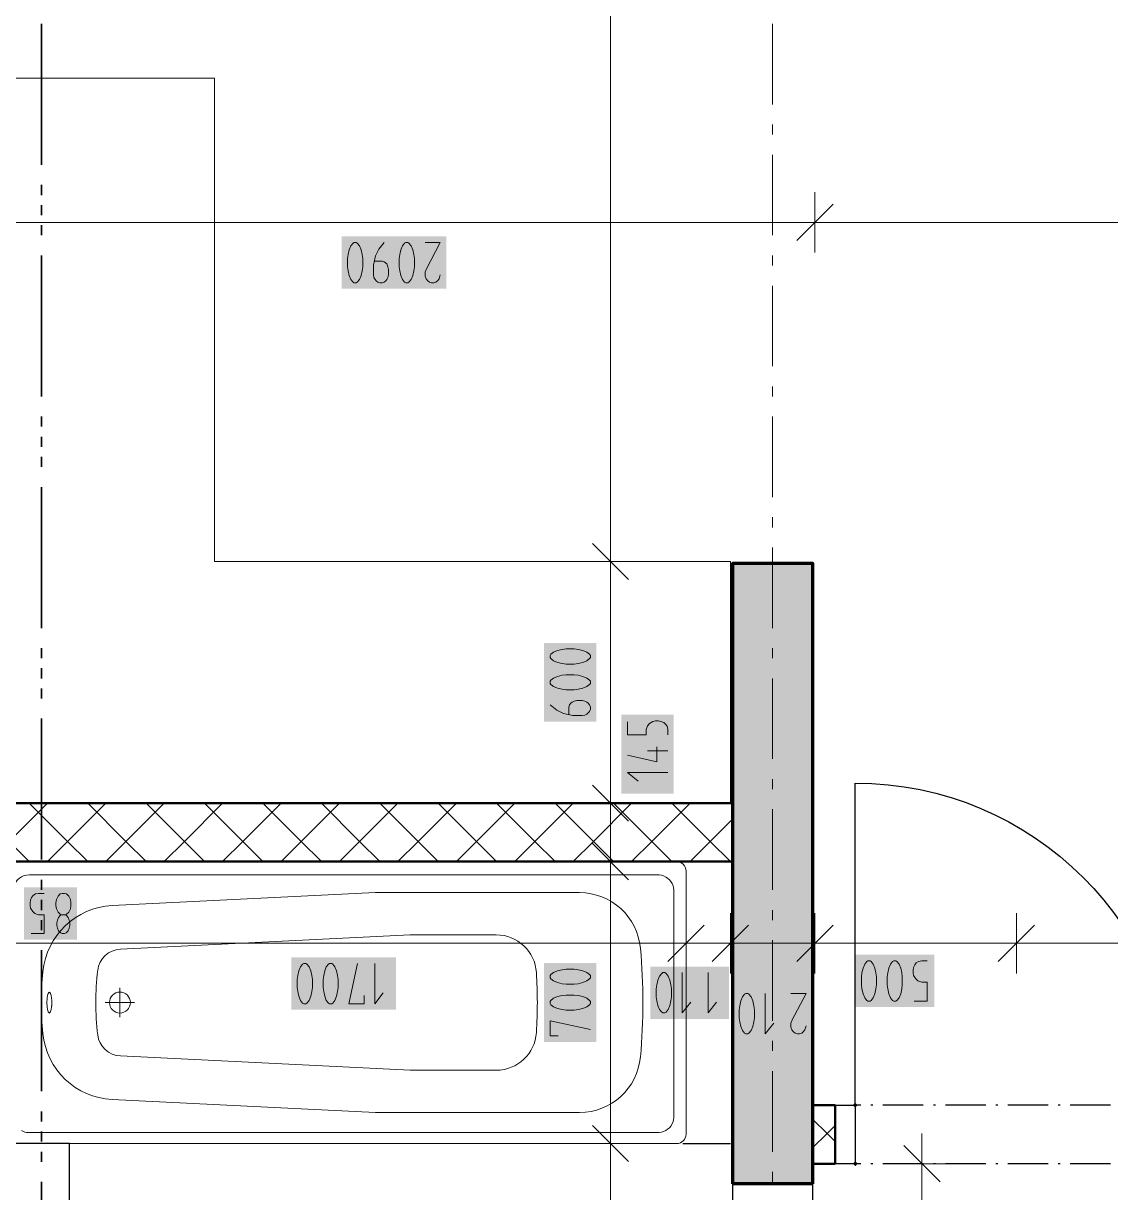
# Model space of a CAD drawing. Header units: millimetres. Extents: x 0 to 594, y 0 to 420.
# Drawn here: x 448.8 to 473.51, y 261.76 to 288.34 of the extents above; entities that cross this region are included whole.
import ezdxf

# ---------------------------------------------------------------- set-up
doc = ezdxf.new("R2010")
doc.units = ezdxf.units.MM
doc.header["$LTSCALE"] = 8
for name, color, linetype in [('PDF_Dvere', 7, 'Continuous'), ('PDF_Instalacni prizdivka do 1m', 7, 'Continuous'), ('PDF_Koty delkove', 7, 'Continuous'), ('PDF_Kuchyne', 7, 'Continuous'), ('PDF_Osy hlavni', 7, 'Continuous'), ('PDF_Pozarni useky', 7, 'Continuous'), ('PDF_Pricky zdene', 7, 'Continuous'), ('PDF_Sanita', 7, 'Continuous'), ('PDF_Steny obvodove nosne', 7, 'Continuous')]:
    doc.layers.add(name, color=color, linetype=linetype)

msp = doc.modelspace()

# ---------------------------------------------------------------- linework, layer by layer
at = {"layer": 'PDF_Dvere', "lineweight": 25}
msp.add_lwpolyline([(467.835, 263.743), (467.708, 263.743), (467.708, 271.07, -0.414213), (475.035, 263.743)], format="xyb", dxfattribs=at)
for points in [[(467.708, 262.415), (467.25, 262.415), (467.25, 263.743), (467.708, 263.743)], [(466.747, 261.499), (466.747, 261.957), (464.915, 261.957), (464.915, 261.499)]]:
    msp.add_lwpolyline(points, close=True, dxfattribs=at)
for points in [[(468.11, 263.743), (468.064, 263.743)], [(469.255, 263.743), (468.339, 263.743)], [(469.53, 263.743), (469.484, 263.743)], [(470.674, 263.743), (469.759, 263.743)], [(470.949, 263.743), (470.903, 263.743)], [(472.094, 263.743), (471.178, 263.743)], [(472.369, 263.743), (472.323, 263.743)], [(473.514, 263.743), (472.598, 263.743)], [(467.835, 262.415), (467.708, 262.415)], [(468.11, 262.415), (468.064, 262.415)], [(469.255, 262.415), (468.339, 262.415)], [(469.53, 262.415), (469.484, 262.415)], [(470.674, 262.415), (469.759, 262.415)], [(470.949, 262.415), (470.903, 262.415)], [(472.094, 262.415), (471.178, 262.415)], [(472.369, 262.415), (472.323, 262.415)], [(473.514, 262.415), (472.598, 262.415)]]:
    msp.add_lwpolyline(points, dxfattribs=at)
at = {"layer": 'PDF_Dvere', "lineweight": 25, "transparency": 33554559}
for points in [[(467.765, 263.743), (467.708, 263.686), (467.708, 263.801), (467.651, 263.743)], [(467.765, 262.415), (467.708, 262.358), (467.708, 262.473), (467.651, 262.415)]]:
    msp.add_solid(points, dxfattribs=at)
at = {"layer": 'PDF_Instalacni prizdivka do 1m', "lineweight": 25}
msp.add_lwpolyline([(448.292, 262.873), (448.292, 246.159), (449.849, 246.159), (449.849, 262.873)], close=True, dxfattribs=at)
msp.add_lwpolyline([(463.789, 262.873), (464.87, 262.873)], dxfattribs=at)
at = {"layer": 'PDF_Koty delkove', "lineweight": 18}
for points in [[(462.145, 236.313), (462.145, 237.158), (462.145, 238.786), (462.145, 240.16), (462.145, 244.34), (462.145, 246.159), (462.145, 262.873), (462.145, 269.284), (462.145, 270.612), (462.145, 276.108), (462.145, 313.476)], [(466.793, 284.506), (466.793, 283.819), (466.793, 283.132)], [(467.205, 284.231), (466.381, 283.407)], [(484.744, 283.819), (474.645, 283.819), (466.793, 283.819), (447.651, 283.819), (445.178, 283.819), (426.632, 283.819), (409.093, 283.819)], [(456.207, 282.613), (456.243, 282.521), (456.292, 282.46), (456.317, 282.445), (456.365, 282.445), (456.39, 282.46), (456.438, 282.521), (456.475, 282.613), (456.5, 282.72), (456.513, 282.811), (456.513, 282.994), (456.5, 283.086), (456.475, 283.193), (456.438, 283.284), (456.39, 283.346), (456.365, 283.361), (456.317, 283.361), (456.292, 283.346), (456.243, 283.284), (456.207, 283.193), (456.182, 283.086), (456.17, 282.994)], [(457.001, 283.361), (456.879, 283.208), (456.805, 283.055), (456.757, 282.842), (456.757, 282.628), (456.769, 282.567), (456.794, 282.521), (456.818, 282.491), (456.855, 282.46), (456.904, 282.445), (456.952, 282.445), (457.001, 282.46), (457.038, 282.491), (457.062, 282.521), (457.087, 282.567), (457.1, 282.628), (457.1, 282.75), (457.087, 282.811), (457.062, 282.872), (457.001, 282.918), (456.952, 282.934), (456.781, 282.934)], [(457.931, 283.361), (458.274, 283.361), (457.955, 282.75), (457.931, 282.689), (457.931, 282.597), (457.955, 282.537), (457.992, 282.491), (458.029, 282.46), (458.078, 282.445), (458.126, 282.445), (458.176, 282.46), (458.212, 282.491)], [(456.17, 282.994), (456.17, 282.811), (456.182, 282.72), (456.207, 282.613)], [(458.212, 282.491), (458.249, 282.537), (458.274, 282.628)], [(462.557, 275.696), (461.733, 276.52)], [(462.832, 276.108), (462.145, 276.108), (461.458, 276.108)], [(461.32, 274.119), (461.136, 274.119), (461.046, 274.106), (460.939, 274.082), (460.847, 274.045), (460.786, 273.997), (460.771, 273.972), (460.771, 273.923)], [(460.771, 273.923), (460.786, 273.899), (460.847, 273.85), (460.939, 273.813), (461.046, 273.788), (461.136, 273.776), (461.32, 273.776), (461.411, 273.788), (461.518, 273.813), (461.61, 273.85), (461.671, 273.899), (461.687, 273.923), (461.687, 273.972), (461.671, 273.997), (461.61, 274.045), (461.518, 274.082), (461.411, 274.106), (461.32, 274.119)], [(461.244, 272.884), (461.275, 272.908), (461.32, 272.932), (461.381, 272.944), (461.503, 272.944), (461.564, 272.932), (461.61, 272.908), (461.64, 272.884), (461.671, 272.847), (461.687, 272.798), (461.687, 272.749), (461.671, 272.7), (461.64, 272.663), (461.61, 272.639), (461.564, 272.614), (461.503, 272.602), (461.289, 272.602), (461.076, 272.651), (460.923, 272.724), (460.771, 272.847)], [(461.198, 272.627), (461.198, 272.798), (461.213, 272.847), (461.244, 272.884)], [(462.53, 272.459), (462.53, 272.166), (462.957, 272.166), (462.957, 272.288), (462.988, 272.373), (463.034, 272.423), (463.11, 272.471), (463.17, 272.484), (463.232, 272.484), (463.293, 272.471), (463.354, 272.447), (463.399, 272.41), (463.431, 272.362), (463.446, 272.288), (463.446, 272.166)], [(463.202, 271.896), (463.202, 271.554), (462.53, 271.701)], [(463.446, 271.799), (462.988, 271.799)], [(463.446, 271.309), (462.53, 271.309), (462.774, 271.114)], [(462.557, 270.2), (461.733, 271.025)], [(462.832, 270.612), (462.145, 270.612), (461.458, 270.612)], [(462.557, 268.872), (461.733, 269.697)], [(462.832, 269.284), (462.145, 269.284), (461.458, 269.284)], [(448.975, 267.646), (449.268, 267.646), (449.268, 268.073), (449.146, 268.073), (449.061, 268.104), (449.011, 268.15), (448.963, 268.226), (448.951, 268.287), (448.951, 268.348), (448.963, 268.409), (448.987, 268.47), (449.024, 268.515), (449.072, 268.547), (449.146, 268.562), (449.268, 268.562)], [(449.819, 267.707), (449.77, 267.661), (449.733, 267.646), (449.684, 267.646), (449.648, 267.661), (449.599, 267.707), (449.574, 267.768), (449.562, 267.829), (449.562, 267.89), (449.574, 267.951), (449.599, 268.012), (449.635, 268.058), (449.659, 268.073)], [(449.758, 268.073), (449.782, 268.058), (449.819, 268.012), (449.843, 267.951), (449.855, 267.89), (449.855, 267.829), (449.843, 267.768), (449.819, 267.707)], [(463.862, 268.114), (463.862, 267.427), (463.862, 266.74)], [(464.87, 268.114), (464.87, 267.427), (464.87, 266.74)], [(466.793, 268.114), (466.793, 267.427), (466.793, 266.74)], [(471.372, 268.114), (471.372, 267.427), (471.372, 266.74)], [(464.274, 267.839), (463.45, 267.015)], [(465.282, 267.839), (464.457, 267.015)], [(467.205, 267.839), (466.381, 267.015)], [(471.784, 267.839), (470.959, 267.015)], [(484.744, 267.427), (480.336, 267.427), (477.783, 267.427), (474.163, 267.427), (473.28, 267.427), (471.372, 267.427), (470.026, 267.427), (466.793, 267.427), (464.87, 267.427), (463.862, 267.427), (448.292, 267.427), (447.514, 267.427), (445.316, 267.427), (444.536, 267.427), (428.966, 267.427), (427.96, 267.427), (426.632, 267.427)], [(455.025, 266.419), (455.037, 266.328), (455.062, 266.221), (455.098, 266.129), (455.147, 266.068), (455.172, 266.053), (455.22, 266.053), (455.245, 266.068), (455.294, 266.129), (455.33, 266.221), (455.355, 266.328), (455.368, 266.419), (455.368, 266.602), (455.355, 266.694), (455.33, 266.801), (455.294, 266.892), (455.245, 266.954), (455.22, 266.969), (455.172, 266.969), (455.147, 266.954), (455.098, 266.892), (455.062, 266.801), (455.037, 266.694), (455.025, 266.602)], [(456.542, 266.236), (456.542, 266.053), (456.199, 266.053), (456.394, 266.969)], [(456.786, 266.969), (456.786, 266.053), (456.981, 266.297)], [(467.85, 266.661), (467.85, 266.478), (467.862, 266.387), (467.886, 266.28), (467.923, 266.189), (467.971, 266.127), (467.996, 266.113), (468.045, 266.113), (468.07, 266.127), (468.118, 266.189), (468.155, 266.28), (468.18, 266.387), (468.192, 266.478), (468.192, 266.661), (468.18, 266.753), (468.155, 266.86), (468.118, 266.952), (468.07, 267.013), (468.045, 267.029), (467.996, 267.029), (467.971, 267.013), (467.923, 266.952)], [(467.923, 266.952), (467.886, 266.86), (467.862, 266.753), (467.85, 266.661)], [(469.036, 266.876), (469.06, 266.936), (469.097, 266.982), (469.146, 267.013), (469.219, 267.029), (469.342, 267.029)], [(463.261, 265.919), (463.309, 265.858), (463.334, 265.843), (463.383, 265.843), (463.408, 265.858), (463.456, 265.919), (463.493, 266.01), (463.518, 266.118), (463.53, 266.208), (463.53, 266.391), (463.518, 266.483), (463.493, 266.59), (463.456, 266.682), (463.408, 266.743), (463.383, 266.759), (463.334, 266.759), (463.309, 266.743), (463.261, 266.682), (463.224, 266.59), (463.2, 266.483), (463.187, 266.391)], [(463.775, 266.759), (463.775, 265.843), (463.97, 266.086)], [(464.362, 266.759), (464.362, 265.843), (464.557, 266.086)], [(469.048, 266.113), (469.342, 266.113), (469.342, 266.54), (469.219, 266.54), (469.134, 266.571), (469.085, 266.616), (469.036, 266.692), (469.024, 266.753), (469.024, 266.814), (469.036, 266.876)], [(455.025, 266.602), (455.025, 266.419)], [(463.187, 266.391), (463.187, 266.208), (463.2, 266.118), (463.224, 266.01), (463.261, 265.919)], [(461.32, 266.25), (461.136, 266.25), (461.046, 266.238), (460.939, 266.214), (460.847, 266.177), (460.786, 266.129), (460.771, 266.104), (460.771, 266.055), (460.786, 266.03), (460.847, 265.982), (460.939, 265.945), (461.046, 265.92), (461.136, 265.908), (461.32, 265.908), (461.411, 265.92), (461.518, 265.945), (461.61, 265.982), (461.671, 266.03), (461.687, 266.055), (461.687, 266.104), (461.671, 266.129)], [(461.671, 266.129), (461.61, 266.177), (461.518, 266.214), (461.411, 266.238), (461.32, 266.25)], [(465.66, 266.282), (465.66, 265.367), (465.855, 265.61)], [(466.247, 266.282), (466.59, 266.282), (466.271, 265.672), (466.247, 265.61), (466.247, 265.519), (466.271, 265.458), (466.308, 265.412), (466.344, 265.381), (466.394, 265.367), (466.442, 265.367), (466.491, 265.381), (466.528, 265.412), (466.565, 265.458), (466.59, 265.549)], [(460.953, 265.321), (460.771, 265.321), (460.771, 265.663), (461.687, 265.468)], [(462.557, 262.461), (461.733, 263.285)], [(469.226, 262.415), (469.226, 263.102)], [(462.832, 262.873), (462.145, 262.873), (461.458, 262.873)], [(469.639, 262.003), (468.814, 262.827)], [(469.913, 262.415), (469.226, 262.415), (468.54, 262.415)], [(469.226, 242.358), (469.226, 258.294), (469.226, 262.415)]]:
    msp.add_lwpolyline(points, dxfattribs=at)
for points in [[(457.344, 282.994), (457.344, 282.811), (457.356, 282.72), (457.381, 282.613), (457.417, 282.521), (457.466, 282.46), (457.491, 282.445), (457.539, 282.445), (457.564, 282.46), (457.613, 282.521), (457.649, 282.613), (457.674, 282.72), (457.687, 282.811), (457.687, 282.994), (457.674, 283.086), (457.649, 283.193), (457.613, 283.284), (457.564, 283.346), (457.539, 283.361), (457.491, 283.361), (457.466, 283.346), (457.417, 283.284), (457.381, 283.193), (457.356, 283.086)], [(461.32, 273.532), (461.136, 273.532), (461.046, 273.519), (460.939, 273.495), (460.847, 273.458), (460.786, 273.41), (460.771, 273.385), (460.771, 273.336), (460.786, 273.311), (460.847, 273.263), (460.939, 273.226), (461.046, 273.201), (461.136, 273.189), (461.32, 273.189), (461.411, 273.201), (461.518, 273.226), (461.61, 273.263), (461.671, 273.311), (461.687, 273.336), (461.687, 273.385), (461.671, 273.41), (461.61, 273.458), (461.518, 273.495), (461.411, 273.519)], [(449.538, 268.348), (449.538, 268.287), (449.55, 268.21), (449.586, 268.134), (449.635, 268.089), (449.659, 268.073), (449.758, 268.073), (449.782, 268.089), (449.831, 268.134), (449.868, 268.21), (449.88, 268.287), (449.88, 268.348), (449.868, 268.424), (449.831, 268.501), (449.782, 268.547), (449.733, 268.562), (449.684, 268.562), (449.635, 268.547), (449.586, 268.501), (449.55, 268.424)], [(455.612, 266.602), (455.612, 266.419), (455.625, 266.328), (455.649, 266.221), (455.685, 266.129), (455.734, 266.068), (455.759, 266.053), (455.807, 266.053), (455.832, 266.068), (455.881, 266.129), (455.917, 266.221), (455.942, 266.328), (455.955, 266.419), (455.955, 266.602), (455.942, 266.694), (455.917, 266.801), (455.881, 266.892), (455.832, 266.954), (455.807, 266.969), (455.759, 266.969), (455.734, 266.954), (455.685, 266.892), (455.649, 266.801), (455.625, 266.694)], [(468.437, 266.661), (468.437, 266.478), (468.449, 266.387), (468.473, 266.28), (468.51, 266.189), (468.559, 266.127), (468.583, 266.113), (468.632, 266.113), (468.657, 266.127), (468.705, 266.189), (468.742, 266.28), (468.767, 266.387), (468.779, 266.478), (468.779, 266.661), (468.767, 266.753), (468.742, 266.86), (468.705, 266.952), (468.657, 267.013), (468.632, 267.029), (468.583, 267.029), (468.559, 267.013), (468.51, 266.952), (468.473, 266.86), (468.449, 266.753)], [(461.32, 266.837), (461.136, 266.837), (461.046, 266.825), (460.939, 266.801), (460.847, 266.764), (460.786, 266.716), (460.771, 266.691), (460.771, 266.642), (460.786, 266.617), (460.847, 266.569), (460.939, 266.532), (461.046, 266.507), (461.136, 266.495), (461.32, 266.495), (461.411, 266.507), (461.518, 266.532), (461.61, 266.569), (461.671, 266.617), (461.687, 266.642), (461.687, 266.691), (461.671, 266.716), (461.61, 266.764), (461.518, 266.801), (461.411, 266.825)], [(465.073, 265.915), (465.073, 265.732), (465.085, 265.641), (465.109, 265.534), (465.146, 265.443), (465.194, 265.381), (465.219, 265.367), (465.268, 265.367), (465.293, 265.381), (465.341, 265.443), (465.378, 265.534), (465.403, 265.641), (465.415, 265.732), (465.415, 265.915), (465.403, 266.007), (465.378, 266.114), (465.341, 266.206), (465.293, 266.267), (465.268, 266.282), (465.219, 266.282), (465.194, 266.267), (465.146, 266.206), (465.109, 266.114), (465.085, 266.007)]]:
    msp.add_lwpolyline(points, close=True, dxfattribs=at)
at = {"layer": 'PDF_Koty delkove', "color": 7, "lineweight": 18, "true_color": 0xffffff, "transparency": 33554559}
for points in [[(458.411, 283.499), (456.033, 283.499), (458.411, 282.308), (456.033, 282.308)], [(461.824, 272.464), (461.824, 274.256), (460.634, 272.464), (460.634, 274.256)], [(463.583, 270.829), (463.583, 272.621), (462.393, 270.829), (462.393, 272.621)], [(450.018, 268.7), (448.813, 268.7), (450.018, 267.509), (448.813, 267.509)], [(457.266, 267.107), (454.888, 267.107), (457.266, 265.916), (454.888, 265.916)], [(461.824, 265.183), (461.824, 266.975), (460.634, 265.183), (460.634, 266.975)], [(469.504, 267.166), (467.712, 267.166), (469.504, 265.975), (467.712, 265.975)], [(464.842, 266.896), (463.05, 266.896), (464.842, 265.705), (463.05, 265.705)], [(466.727, 266.42), (464.935, 266.42), (466.727, 265.229), (464.935, 265.229)]]:
    msp.add_solid(points, dxfattribs=at)
at = {"layer": 'PDF_Kuchyne', "lineweight": 13}
msp.add_lwpolyline([(447.651, 276.108), (447.651, 287.098), (453.146, 287.098), (453.146, 276.108), (464.87, 276.108), (464.87, 270.612), (447.651, 270.612)], close=True, dxfattribs=at)
at = {"layer": 'PDF_Osy hlavni', "lineweight": 18}
for points in [[(465.831, 286.501), (465.831, 288.333)], [(465.831, 285.814), (465.831, 286.043)], [(465.831, 283.524), (465.831, 285.356)], [(465.831, 282.837), (465.831, 283.066)], [(465.831, 280.548), (465.831, 282.379)], [(465.831, 279.861), (465.831, 280.09)], [(465.831, 277.571), (465.831, 279.403)], [(465.831, 276.884), (465.831, 277.113)], [(465.831, 274.594), (465.831, 276.426)], [(465.831, 273.907), (465.831, 274.136)], [(465.831, 271.618), (465.831, 273.45)], [(465.831, 270.931), (465.831, 271.16)], [(465.831, 268.641), (465.831, 270.473)], [(465.831, 267.954), (465.831, 268.183)], [(465.831, 265.665), (465.831, 267.496)], [(465.831, 264.978), (465.831, 265.207)], [(465.831, 262.688), (465.831, 264.52)], [(465.831, 262.001), (465.831, 262.23)]]:
    msp.add_lwpolyline(points, dxfattribs=at)
at = {"layer": 'PDF_Pozarni useky', "lineweight": 35}
for points in [[(449.208, 285.127), (449.208, 288.333)], [(449.208, 284.44), (449.208, 284.669)], [(449.208, 283.982), (449.208, 284.211)], [(449.208, 283.524), (449.208, 283.753)], [(449.208, 279.861), (449.208, 283.066)], [(449.208, 279.174), (449.208, 279.403)], [(449.208, 278.716), (449.208, 278.945)], [(449.208, 278.258), (449.208, 278.487)], [(449.208, 274.594), (449.208, 277.8)], [(449.208, 273.907), (449.208, 274.136)], [(449.208, 273.45), (449.208, 273.679)], [(449.208, 272.992), (449.208, 273.221)], [(449.208, 269.328), (449.208, 272.534)], [(449.208, 268.641), (449.208, 268.87)], [(449.208, 268.183), (449.208, 268.412)], [(449.208, 267.725), (449.208, 267.954)], [(449.208, 264.062), (449.208, 267.267)], [(449.208, 263.375), (449.208, 263.604)], [(449.208, 262.917), (449.208, 263.146)], [(449.208, 262.459), (449.208, 262.688)], [(449.208, 258.795), (449.208, 262.001)]]:
    msp.add_lwpolyline(points, dxfattribs=at)
at = {"layer": 'PDF_Pricky zdene', "lineweight": 50}
msp.add_lwpolyline([(447.514, 269.284), (464.87, 269.284), (464.915, 269.284), (464.915, 270.612), (464.87, 270.612), (447.651, 270.612), (447.514, 270.612)], close=True, dxfattribs=at)
at = {"layer": 'PDF_Pricky zdene', "lineweight": 9}
for points in [[(448.933, 269.284), (448.475, 269.742), (447.605, 270.612)], [(449.345, 270.612), (448.475, 269.742), (448.017, 269.284)], [(450.261, 269.284), (449.803, 269.742), (448.933, 270.612)], [(450.673, 270.612), (449.803, 269.742), (449.345, 269.284)], [(451.589, 269.284), (451.131, 269.742), (450.261, 270.612)], [(452.001, 270.612), (451.131, 269.742), (450.673, 269.284)], [(452.917, 269.284), (452.459, 269.742), (451.589, 270.612)], [(453.329, 270.612), (452.459, 269.742), (452.001, 269.284)], [(454.245, 269.284), (453.787, 269.742), (452.917, 270.612)], [(454.657, 270.612), (453.787, 269.742), (453.329, 269.284)], [(455.573, 269.284), (455.115, 269.742), (454.245, 270.612)], [(455.986, 270.612), (455.115, 269.742), (454.657, 269.284)], [(456.901, 269.284), (456.443, 269.742), (455.573, 270.612)], [(457.314, 270.612), (456.443, 269.742), (455.986, 269.284)], [(458.229, 269.284), (457.771, 269.742), (456.901, 270.612)], [(458.642, 270.612), (457.771, 269.742), (457.314, 269.284)], [(459.557, 269.284), (459.1, 269.742), (458.229, 270.612)], [(459.97, 270.612), (459.1, 269.742), (458.642, 269.284)], [(460.885, 269.284), (460.428, 269.742), (459.557, 270.612)], [(461.298, 270.612), (460.428, 269.742), (459.97, 269.284)], [(462.213, 269.284), (461.756, 269.742), (460.885, 270.612)], [(462.626, 270.612), (461.756, 269.742), (461.298, 269.284)], [(463.542, 269.284), (463.084, 269.742), (462.213, 270.612)], [(463.954, 270.612), (463.084, 269.742), (462.626, 269.284)], [(464.87, 269.284), (464.412, 269.742), (463.542, 270.612)], [(464.915, 270.567), (464.87, 270.612)], [(464.915, 270.246), (464.412, 269.742), (463.954, 269.284)], [(467.25, 262.92), (467.068, 263.102), (466.747, 263.423)], [(467.25, 263.285), (467.068, 263.102), (466.747, 262.782)]]:
    msp.add_lwpolyline(points, dxfattribs=at)
at = {"layer": 'PDF_Pricky zdene', "lineweight": 50}
for points in [[(467.25, 263.743), (466.793, 263.743), (466.747, 263.743), (466.747, 262.415), (466.793, 262.415), (467.25, 262.415)], [(467.25, 263.743), (467.25, 262.415)]]:
    msp.add_lwpolyline(points, dxfattribs=at)
at = {"layer": 'PDF_Sanita', "lineweight": 13}
for points in [[(463.652, 269.284), (463.651, 269.284), (448.503, 269.284, 0.414238), (448.292, 269.074), (448.292, 263.084, 0.414206), (448.503, 262.873), (463.651, 262.873, 0.414195), (463.862, 263.084), (463.862, 269.074, 0.41423), (463.652, 269.284)], [(450.489, 265.346, 0.364849), (451.008, 264.864), (457.595, 264.539), (459.548, 264.54, 0.395988), (460.461, 265.399, 0.031037), (460.461, 266.759, 0.395992), (459.548, 267.618), (457.595, 267.619), (451.008, 267.294, 0.36485), (450.489, 266.812)]]:
    msp.add_lwpolyline(points, format="xyb", dxfattribs=at)
for points in [[(448.567, 266.051), (448.568, 268.646), (448.576, 268.698), (448.592, 268.748), (448.612, 268.792), (448.638, 268.833), (448.669, 268.869), (448.71, 268.907), (448.754, 268.935), (448.801, 268.958), (448.834, 268.969), (448.87, 268.977), (448.938, 268.982), (456.077, 268.982)], [(456.077, 268.982), (463.254, 268.981), (463.306, 268.972), (463.353, 268.958), (463.404, 268.933), (463.444, 268.907), (463.485, 268.87), (463.516, 268.833), (463.547, 268.783), (463.569, 268.73), (463.58, 268.689), (463.586, 268.647), (463.587, 266.051), (463.586, 263.456), (463.58, 263.414), (463.569, 263.373), (463.547, 263.32), (463.516, 263.27), (463.485, 263.233), (463.444, 263.196), (463.404, 263.169), (463.353, 263.145), (463.306, 263.13), (463.254, 263.122), (456.077, 263.121), (448.938, 263.121), (448.87, 263.126), (448.834, 263.134), (448.801, 263.145), (448.754, 263.167)], [(450.994, 266.412), (450.994, 265.745)], [(449.345, 266.217), (449.349, 266.238), (449.355, 266.262), (449.363, 266.288), (449.375, 266.309), (449.39, 266.317), (449.404, 266.309), (449.416, 266.288), (449.425, 266.262), (449.431, 266.238), (449.434, 266.217), (449.437, 266.199), (449.439, 266.184), (449.44, 266.171), (449.441, 266.16), (449.442, 266.151), (449.443, 266.143), (449.444, 266.118), (449.445, 266.093), (449.444, 266.057), (449.443, 266.015), (449.442, 266.007), (449.441, 265.997), (449.44, 265.987), (449.439, 265.974), (449.437, 265.959), (449.434, 265.941), (449.431, 265.92), (449.425, 265.895), (449.416, 265.87), (449.404, 265.849), (449.39, 265.841), (449.375, 265.849), (449.363, 265.87), (449.355, 265.895), (449.349, 265.92), (449.345, 265.941), (449.342, 265.959), (449.34, 265.974), (449.339, 265.987), (449.338, 265.997), (449.337, 266.007), (449.337, 266.015), (449.336, 266.022), (449.335, 266.044), (449.335, 266.068), (449.335, 266.105)], [(449.335, 266.105), (449.337, 266.151), (449.338, 266.16), (449.339, 266.171), (449.34, 266.184), (449.342, 266.199), (449.345, 266.217)], [(451.327, 266.079), (450.661, 266.079)]]:
    msp.add_lwpolyline(points, dxfattribs=at)
for points in [[(450.819, 268.284, 0.372023), (449.242, 266.78, 0.048465), (449.242, 265.377, 0.372031), (450.819, 263.874), (456.802, 263.579), (461.44, 263.579, 0.387975), (462.826, 264.845, 0.045243), (462.826, 267.313, 0.387972), (461.44, 268.579), (456.802, 268.579)], [(450.994, 265.841, 0.414216), (451.232, 266.079, 0.414216), (450.994, 266.317, 0.41421), (450.756, 266.079, 0.41421)]]:
    msp.add_lwpolyline(points, format="xyb", close=True, dxfattribs=at)
at = {"layer": 'PDF_Sanita', "lineweight": 9}
msp.add_arc((456.462, 266.079), 6.018, 173.0027, 186.9973, dxfattribs=at)
at = {"layer": 'PDF_Steny obvodove nosne', "lineweight": 70}
for points in [[(466.747, 261.957), (466.747, 262.415), (466.747, 263.743), (466.747, 276.062), (464.915, 276.062), (464.915, 270.612), (464.915, 269.284), (464.915, 261.957)], [(466.747, 261.957), (464.915, 261.957)]]:
    msp.add_lwpolyline(points, dxfattribs=at)
at = {"layer": 'PDF_Steny obvodove nosne', "color": 9, "lineweight": 9, "true_color": 0xc0c0c0, "transparency": 33554559}
msp.add_solid([(464.915, 261.957), (466.747, 261.957), (464.915, 276.062), (466.747, 276.062)], dxfattribs=at)

doc.saveas('drawing.dxf')
